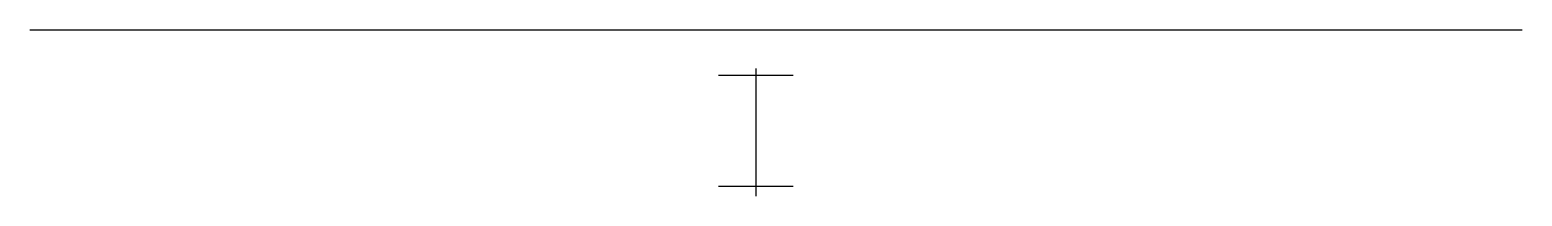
# Model space of a CAD drawing. Header units: metres. Extents: x 13524.7 to 13544.7, y 18485 to 18487.3.
import ezdxf

# ---------------------------------------------------------------- set-up
doc = ezdxf.new("R2010")
doc.units = ezdxf.units.M
doc.layers.add('PUB_DIM', color=90, linetype='Continuous')

msp = doc.modelspace()

# ---------------------------------------------------------------- linework, layer by layer
for points in [[(13534.89, 18486.67), (13533.89, 18486.67)], [(13534.39, 18486.76), (13534.39, 18485.05)], [(13534.89, 18485.18), (13533.89, 18485.18)]]:
    msp.add_lwpolyline(points)
at = {"layer": 'PUB_DIM'}
msp.add_line((13524.66, 18487.28), (13544.66, 18487.28), dxfattribs=at)

doc.saveas('drawing.dxf')
